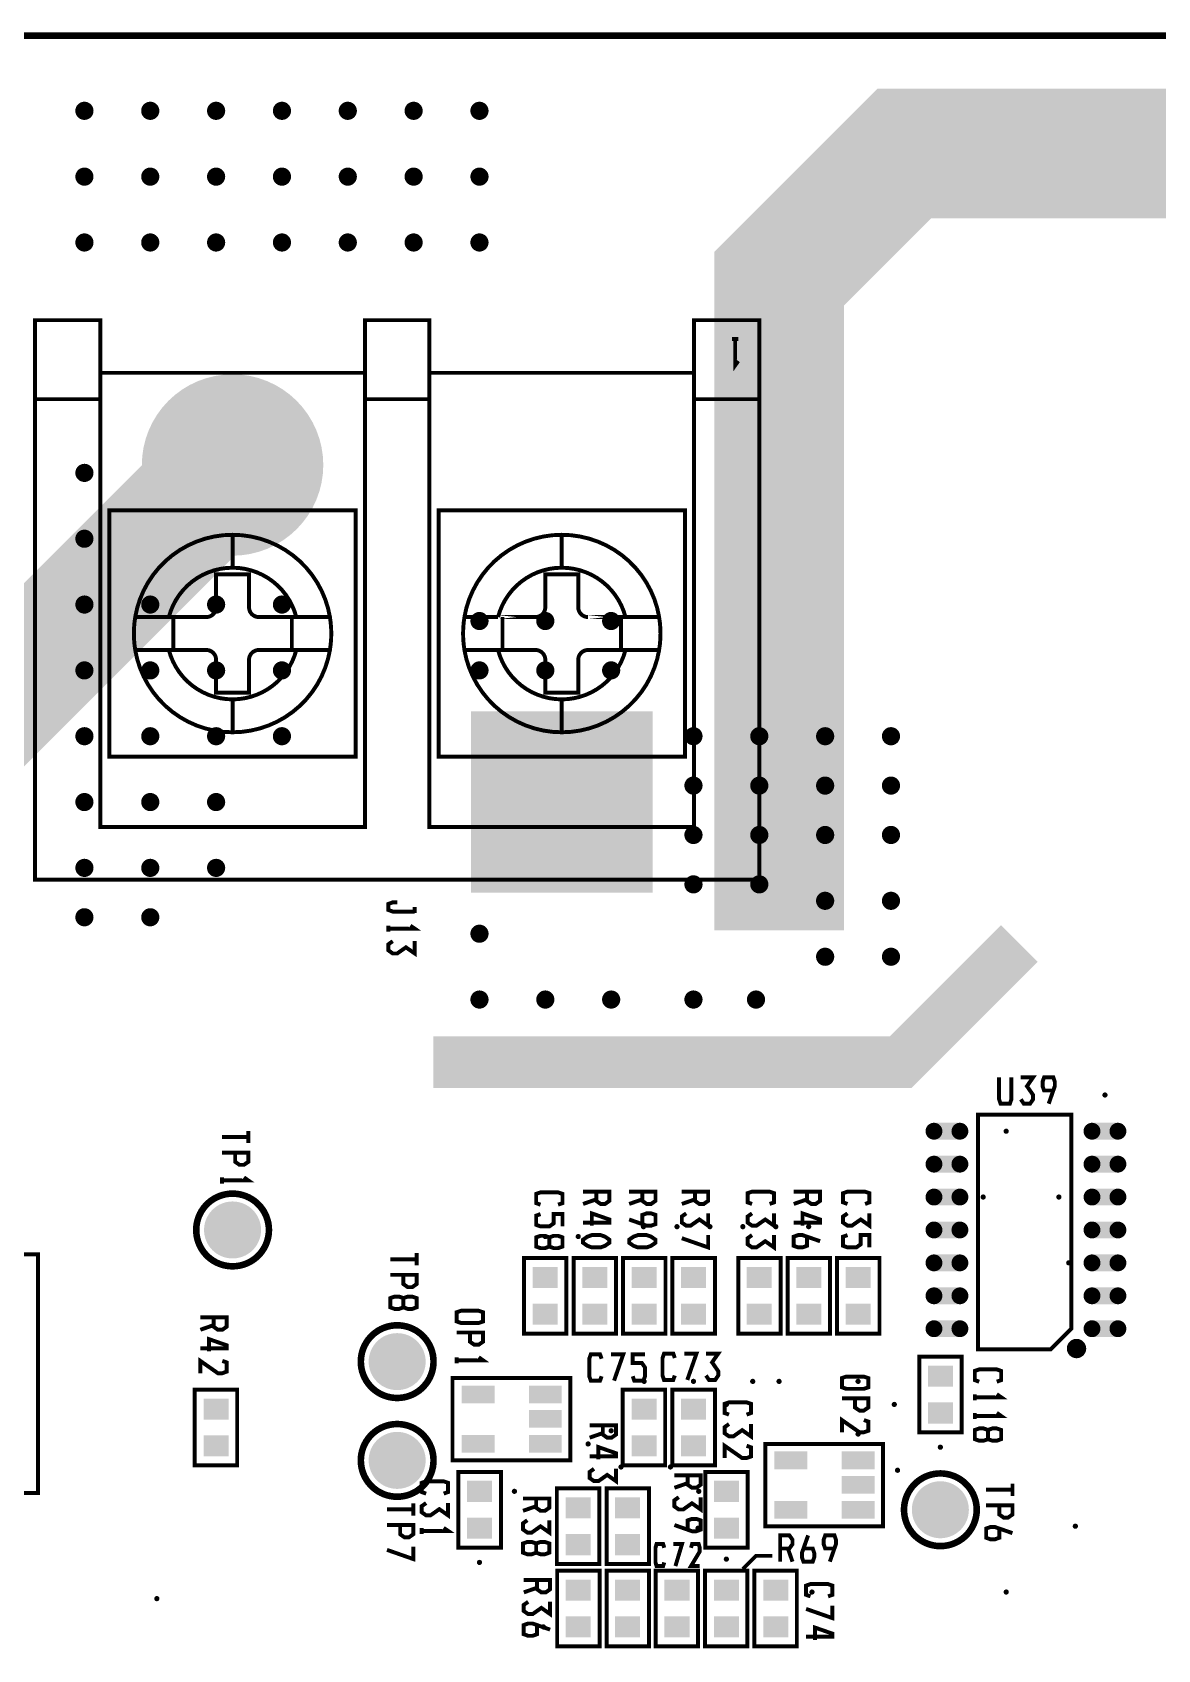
# Model space of a CAD drawing. Extents: x 20 to 372, y 176 to 359.
# Drawn here: x 267 to 310.4, y 297 to 359.4 of the extents above; entities that cross this region are included whole.
import ezdxf

# ---------------------------------------------------------------- set-up
doc = ezdxf.new("R2010")
doc.units = 0
doc.header["$MEASUREMENT"] = 0
doc.layers.get('0').update_dxf_attribs({"linetype": 'CONTINUOUS'})
for name, color, linetype in [('25-334-1_DRL', 1, 'CONTINUOUS'), ('25-334-1_SMB', 253, 'CONTINUOUS'), ('25-334-1_SSB', 1, 'CONTINUOUS')]:
    doc.layers.add(name, color=color, linetype=linetype)

# ---------------------------------------------------------------- blocks, each defined once
blk = doc.blocks.new('ROUND_32')
at = {"const_width": 0.35052}
blk.add_lwpolyline([(-0.17526, 0, 1), (0.17526, 0, 1)], format="xyb", close=True, dxfattribs=at)
blk = doc.blocks.new('ROUND_77')
at = {"const_width": 2.00025}
blk.add_lwpolyline([(-1.000124, 0, 1), (1.000124, 0, 1)], format="xyb", close=True, dxfattribs=at)
blk = doc.blocks.new('ROUND_81')
at = {"const_width": 0.50038}
blk.add_lwpolyline([(-0.25019, 0, 1), (0.25019, 0, 1)], format="xyb", close=True, dxfattribs=at)
blk = doc.blocks.new('ROUND_84')
at = {"const_width": 0.10033}
blk.add_lwpolyline([(-0.050164, 0, 1), (0.050164, 0, 1)], format="xyb", close=True, dxfattribs=at)
blk = doc.blocks.new('ROUND_85')
at = {"const_width": 0.10033}
blk.add_lwpolyline([(-0.050164, 0, 1), (0.050164, 0, 1)], format="xyb", close=True, dxfattribs=at)
blk = doc.blocks.new('SQUARE_14')
blk.add_solid([(3.50012, 3.50012), (3.50012, -3.50012), (-3.50012, 3.50012), (-3.50012, -3.50012)])
blk = doc.blocks.new('ROUND_15')
at = {"const_width": 3.50012}
blk.add_lwpolyline([(-1.75006, 0, 1), (1.75006, 0, 1)], format="xyb", close=True, dxfattribs=at)
blk = doc.blocks.new('ROUND_25')
at = {"const_width": 1.09982}
blk.add_lwpolyline([(-0.54991, 0, 1), (0.54991, 0, 1)], format="xyb", close=True, dxfattribs=at)
blk = doc.blocks.new('RECTANGLE_26')
blk.add_solid([(0.4826, 0.4064), (0.4826, -0.4064), (-0.4826, 0.4064), (-0.4826, -0.4064)])
blk = doc.blocks.new('RECTANGLE_56')
blk.add_solid([(0.635, 0.3429), (0.635, -0.3429), (-0.635, 0.3429), (-0.635, -0.3429)])
blk = doc.blocks.new('OBLONG_63')
at = {"const_width": 0.65024}
blk.add_lwpolyline([(0.50038, 0), (-0.50038, 0)], dxfattribs=at)
at = {"const_width": 0.32512}
for points in [[(-0.66294, 0, 1), (-0.33782, 0, 1)], [(0.33782, 0, 1), (0.66294, 0, 1)]]:
    blk.add_lwpolyline(points, format="xyb", close=True, dxfattribs=at)

msp = doc.modelspace()

# ---------------------------------------------------------------- linework, layer by layer
at = {"layer": '25-334-1_DRL'}
for points, const_width in [([(371.631, 359.296), (371.631, 186.296), (201.631, 186.296), (201.631, 359.296), (371.631, 359.296)], 0.254), ([(305.07, 324.264), (300.498, 319.692), (282.464, 319.692)], 1.999)]:
    msp.add_lwpolyline(points, dxfattribs=dict(at, const_width=const_width))
at = {"layer": '25-334-1_SMB', "const_width": 4.999}
for points in [[(295.799, 324.772), (295.799, 349.918), (300.625, 354.744), (342.281, 354.744), (357.013, 340.012), (357.013, 218.346), (331.613, 218.346)], [(242.967, 329.598), (261.636, 329.598), (274.59, 342.552)]]:
    msp.add_lwpolyline(points, dxfattribs=at)
at = {"layer": '25-334-1_SSB', "const_width": 0.152}
for points in [[(267.097, 345.27), (269.612, 345.27), (269.612, 348.318), (267.097, 348.318), (267.097, 345.27), (267.097, 326.728), (295.037, 326.728), (295.037, 345.27), (292.523, 345.27), (292.523, 348.318), (295.037, 348.318), (295.037, 345.27)], [(292.523, 345.27), (292.523, 328.76), (282.312, 328.76), (282.312, 345.27), (279.823, 345.27), (279.823, 348.318), (282.312, 348.318), (282.312, 345.27)], [(293.988, 347.589), (294.225, 347.589)], [(294.105, 347.589), (294.105, 346.573), (294.225, 346.743)], [(269.612, 346.286), (279.823, 346.286)], [(292.523, 346.286), (282.312, 346.286)], [(269.612, 345.27), (269.612, 328.76), (279.823, 328.76), (279.823, 345.27)], [(279.467, 340.977), (279.467, 331.477), (269.968, 331.477), (269.968, 340.977), (279.467, 340.977)], [(292.167, 340.977), (282.668, 340.977), (282.668, 331.477), (292.167, 331.477), (292.167, 340.977)], [(274.717, 340.037), (274.717, 338.767)], [(287.417, 338.767), (287.417, 340.037)], [(275.352, 337.243), (275.352, 338.513), (274.082, 338.513), (274.082, 337.243)], [(286.782, 337.243), (286.782, 338.513), (288.052, 338.513), (288.052, 337.243)], [(270.963, 336.862), (270.961, 336.862)], [(270.963, 336.862), (272.259, 336.862), (273.701, 336.862)], [(272.431, 335.592), (272.431, 336.862)], [(278.472, 336.862), (277.176, 336.862), (275.733, 336.862)], [(277.003, 336.862), (277.003, 335.592)], [(278.474, 336.862), (278.472, 336.862)], [(284.959, 336.862), (283.663, 336.862)], [(284.959, 336.862), (286.401, 336.862), (284.959, 336.862)], [(285.131, 335.592), (285.131, 336.862)], [(288.433, 336.862), (289.876, 336.862), (288.433, 336.862)], [(289.703, 336.862), (289.703, 335.592)], [(291.172, 336.862), (289.876, 336.862)], [(270.963, 335.592), (272.259, 335.592), (273.701, 335.592)], [(274.082, 335.211), (274.082, 333.941), (275.352, 333.941), (275.352, 335.211)], [(278.472, 335.592), (277.176, 335.592), (275.733, 335.592)], [(278.472, 335.592), (278.474, 335.592)], [(283.663, 335.592), (284.959, 335.592)], [(286.401, 335.592), (284.959, 335.592)], [(288.052, 335.211), (288.052, 333.941), (286.782, 333.941), (286.782, 335.211)], [(289.876, 335.592), (288.433, 335.592)], [(289.876, 335.592), (291.172, 335.592)], [(274.717, 332.417), (274.717, 333.687)], [(287.417, 333.687), (287.417, 332.417)], [(281.067, 325.856), (280.897, 325.856), (280.73, 325.795), (280.73, 325.559), (280.897, 325.501), (281.746, 325.501)], [(281.746, 325.44), (281.746, 325.679)], [(280.73, 324.721), (280.73, 324.957)], [(280.73, 324.84), (281.746, 324.84), (281.575, 324.957)], [(280.897, 324.358), (280.73, 324.238), (280.73, 324.002), (280.897, 323.883), (281.067, 323.883), (281.405, 324.119), (281.746, 323.883), (281.746, 324.358)], [(304.761, 319.103), (304.761, 318.254), (304.702, 318.087), (304.347, 318.087), (304.288, 318.254), (304.288, 319.103)], [(305.126, 318.254), (305.243, 318.087), (305.482, 318.087), (305.599, 318.254), (305.599, 318.424), (305.363, 318.762), (305.599, 319.103), (305.126, 319.103)], [(306.379, 318.595), (306.023, 318.595), (305.965, 318.762), (305.965, 318.932), (306.023, 319.103), (306.379, 319.103), (306.437, 318.932), (306.437, 318.762), (306.201, 318.087)], [(306.074, 308.605), (306.274, 308.605), (307.075, 309.405), (307.075, 317.66), (303.478, 317.66), (303.478, 308.605), (306.074, 308.605)], [(275.325, 316.565), (275.325, 317.038)], [(274.309, 316.801), (275.325, 316.801)], [(274.817, 316.199), (274.817, 315.844), (274.987, 315.727), (275.154, 315.727), (275.325, 315.844), (275.325, 316.199), (274.309, 316.199)], [(274.309, 315.006), (274.309, 315.244)], [(274.309, 315.125), (275.325, 315.125), (275.154, 315.244)], [(286.597, 314.19), (286.429, 314.251), (286.429, 314.607), (286.597, 314.665), (287.275, 314.665), (287.445, 314.607), (287.445, 314.251), (287.275, 314.19)], [(288.746, 314.693), (288.746, 314.338), (288.916, 314.218), (289.084, 314.218), (289.254, 314.338), (289.254, 314.693), (288.238, 314.693)], [(290.524, 314.693), (290.524, 314.338), (290.694, 314.218), (290.862, 314.218), (291.032, 314.338), (291.032, 314.693), (290.016, 314.693)], [(292.556, 314.693), (292.556, 314.338), (292.726, 314.218), (292.894, 314.218), (293.064, 314.338), (293.064, 314.693), (292.048, 314.693)], [(294.758, 314.218), (294.588, 314.279), (294.588, 314.635), (294.758, 314.693), (295.434, 314.693), (295.604, 314.635), (295.604, 314.279), (295.434, 314.218)], [(296.874, 314.693), (296.874, 314.338), (297.044, 314.218), (297.212, 314.218), (297.382, 314.338), (297.382, 314.693), (296.366, 314.693)], [(298.441, 314.218), (298.271, 314.279), (298.271, 314.635), (298.441, 314.693), (299.117, 314.693), (299.287, 314.635), (299.287, 314.279), (299.117, 314.218)], [(286.597, 313.827), (286.429, 313.769), (286.429, 313.413), (286.597, 313.352), (286.937, 313.352), (287.105, 313.471), (287.105, 313.827), (287.445, 313.827), (287.445, 313.352)], [(288.746, 314.396), (288.238, 314.218)], [(288.576, 313.38), (288.576, 313.855), (289.254, 313.619), (289.254, 313.499), (288.238, 313.499)], [(290.524, 314.396), (290.016, 314.218)], [(290.524, 313.441), (290.524, 313.797), (290.694, 313.855), (290.862, 313.855), (291.032, 313.797), (291.032, 313.441), (290.862, 313.38), (290.694, 313.38), (290.016, 313.619)], [(292.556, 314.396), (292.048, 314.218)], [(292.218, 313.855), (292.048, 313.736), (292.048, 313.499), (292.218, 313.38), (292.386, 313.38), (292.726, 313.619), (293.064, 313.38), (293.064, 313.855)], [(294.758, 313.855), (294.588, 313.736), (294.588, 313.499), (294.758, 313.38), (294.926, 313.38), (295.266, 313.619), (295.604, 313.38), (295.604, 313.855)], [(296.874, 314.396), (296.366, 314.218)], [(296.704, 313.38), (296.704, 313.855), (297.382, 313.619), (297.382, 313.499), (296.366, 313.499)], [(298.441, 313.855), (298.271, 313.736), (298.271, 313.499), (298.441, 313.38), (298.609, 313.38), (298.949, 313.619), (299.287, 313.38), (299.287, 313.855)], [(286.937, 312.575), (287.105, 312.514), (287.275, 312.514), (287.445, 312.575), (287.445, 312.93), (287.275, 312.989), (287.105, 312.989), (286.937, 312.93), (286.937, 312.575), (286.767, 312.514), (286.597, 312.514), (286.429, 312.575), (286.429, 312.93), (286.597, 312.989), (286.767, 312.989), (286.937, 312.93)], [(288.238, 312.839), (288.408, 312.958), (288.576, 313.017), (288.916, 313.017), (289.084, 312.958), (289.254, 312.839), (289.254, 312.72), (289.084, 312.603), (288.916, 312.542), (288.576, 312.542), (288.408, 312.603), (288.238, 312.72), (288.238, 312.839)], [(290.016, 312.839), (290.186, 312.958), (290.354, 313.017), (290.694, 313.017), (290.862, 312.958), (291.032, 312.839), (291.032, 312.72), (290.862, 312.603), (290.694, 312.542), (290.354, 312.542), (290.186, 312.603), (290.016, 312.72), (290.016, 312.839)], [(292.048, 312.897), (293.064, 312.542), (293.064, 313.017)], [(294.758, 313.017), (294.588, 312.897), (294.588, 312.661), (294.758, 312.542), (294.926, 312.542), (295.266, 312.781), (295.604, 312.542), (295.604, 313.017)], [(296.874, 312.958), (296.874, 312.603), (296.704, 312.542), (296.536, 312.542), (296.366, 312.603), (296.366, 312.958), (296.536, 313.017), (296.704, 313.017), (297.382, 312.781)], [(298.441, 313.017), (298.271, 312.958), (298.271, 312.603), (298.441, 312.542), (298.779, 312.542), (298.949, 312.661), (298.949, 313.017), (299.287, 313.017), (299.287, 312.542)], [(245.413, 312.27), (245.914, 312.27), (266.714, 312.27), (267.212, 312.27), (267.212, 303.07), (266.714, 303.07), (245.914, 303.07), (245.413, 303.07), (245.413, 312.27)], [(280.801, 312.085), (281.817, 312.085)], [(281.817, 311.846), (281.817, 312.321)], [(285.957, 312.135), (285.957, 309.214), (287.595, 309.214), (287.595, 312.135), (285.957, 312.135)], [(289.513, 309.214), (289.513, 312.135), (287.875, 312.135), (287.875, 309.214), (289.513, 309.214)], [(291.418, 309.214), (291.418, 312.135), (289.78, 312.135), (289.78, 309.214), (291.418, 309.214)], [(293.323, 309.214), (293.323, 312.135), (291.685, 312.135), (291.685, 309.214), (293.323, 309.214)], [(295.863, 309.214), (295.863, 312.135), (294.225, 312.135), (294.225, 309.214), (295.863, 309.214)], [(297.768, 309.214), (297.768, 312.135), (296.13, 312.135), (296.13, 309.214), (297.768, 309.214)], [(299.673, 309.214), (299.673, 312.135), (298.035, 312.135), (298.035, 309.214), (299.673, 309.214)], [(281.309, 311.483), (281.309, 311.127), (281.476, 311.008), (281.647, 311.008), (281.817, 311.127), (281.817, 311.483), (280.801, 311.483)], [(281.309, 310.23), (281.476, 310.169), (281.647, 310.169), (281.817, 310.23), (281.817, 310.586), (281.647, 310.644), (281.476, 310.644), (281.309, 310.586), (281.309, 310.23), (281.139, 310.169), (280.968, 310.169), (280.801, 310.23), (280.801, 310.586), (280.968, 310.644), (281.139, 310.644), (281.309, 310.586)], [(283.364, 310.04), (283.534, 310.098), (284.212, 310.098), (284.38, 310.04), (284.38, 309.684), (284.212, 309.626), (283.534, 309.626), (283.364, 309.684), (283.364, 310.04)], [(273.983, 309.839), (273.983, 309.484), (274.151, 309.364), (274.321, 309.364), (274.491, 309.484), (274.491, 309.839), (273.475, 309.839)], [(273.983, 309.542), (273.475, 309.364)], [(273.813, 308.526), (273.813, 309.001), (274.491, 308.765), (274.491, 308.645), (273.475, 308.645)], [(283.872, 309.26), (283.872, 308.904), (284.042, 308.788), (284.212, 308.788), (284.38, 308.904), (284.38, 309.26), (283.364, 309.26)], [(307.059, 308.846), (307.059, 308.437)], [(307.072, 308.856), (307.481, 308.856)], [(307.196, 308.927), (307.196, 308.353)], [(307.334, 308.932), (307.334, 308.348)], [(307.471, 308.864), (307.471, 308.417)], [(273.475, 307.688), (273.475, 308.163), (274.151, 307.688), (274.321, 307.688), (274.491, 307.749), (274.491, 308.104), (274.321, 308.163)], [(283.364, 308.066), (283.364, 308.305)], [(283.364, 308.186), (284.38, 308.186), (284.212, 308.305)], [(288.952, 307.571), (288.893, 307.401), (288.538, 307.401), (288.477, 307.571), (288.477, 308.247), (288.538, 308.417), (288.893, 308.417), (288.952, 308.247)], [(289.434, 307.401), (289.79, 308.417), (289.315, 308.417)], [(290.153, 307.571), (290.214, 307.401), (290.57, 307.401), (290.628, 307.571), (290.628, 307.909), (290.509, 308.079), (290.153, 308.079), (290.153, 308.417), (290.628, 308.417)], [(291.776, 307.599), (291.718, 307.429), (291.362, 307.429), (291.304, 307.599), (291.304, 308.275), (291.362, 308.445), (291.718, 308.445), (291.776, 308.275)], [(292.259, 307.429), (292.614, 308.445), (292.142, 308.445)], [(292.98, 307.599), (293.097, 307.429), (293.336, 307.429), (293.452, 307.599), (293.452, 307.767), (293.216, 308.107), (293.452, 308.445), (292.98, 308.445)], [(302.848, 305.404), (302.848, 308.325), (301.21, 308.325), (301.21, 305.404), (302.848, 305.404)], [(306.983, 308.582), (307.567, 308.582)], [(306.988, 308.719), (307.562, 308.719)], [(307.052, 308.445), (307.499, 308.445)], [(298.223, 307.5), (298.393, 307.558), (299.071, 307.558), (299.239, 307.5), (299.239, 307.144), (299.071, 307.086), (298.393, 307.086), (298.223, 307.144), (298.223, 307.5)], [(303.521, 307.36), (303.351, 307.421), (303.351, 307.777), (303.521, 307.835), (304.197, 307.835), (304.367, 307.777), (304.367, 307.421), (304.197, 307.36)], [(273.257, 307.055), (273.257, 304.134), (274.895, 304.134), (274.895, 307.055), (273.257, 307.055)], [(283.43, 304.325), (283.201, 304.325), (283.201, 307.5), (287.748, 307.5), (287.748, 304.325), (283.43, 304.325)], [(289.767, 307.055), (289.767, 304.134), (291.405, 304.134), (291.405, 307.055), (289.767, 307.055)], [(293.323, 304.134), (293.323, 307.055), (291.685, 307.055), (291.685, 304.134), (293.323, 304.134)], [(293.869, 306.09), (293.699, 306.151), (293.699, 306.507), (293.869, 306.565), (294.545, 306.565), (294.715, 306.507), (294.715, 306.151), (294.545, 306.09)], [(298.731, 306.72), (298.731, 306.364), (298.901, 306.248), (299.071, 306.248), (299.239, 306.364), (299.239, 306.72), (298.223, 306.72)], [(303.351, 306.641), (303.351, 306.878)], [(303.351, 306.761), (304.367, 306.761), (304.197, 306.878)], [(293.869, 305.727), (293.699, 305.608), (293.699, 305.371), (293.869, 305.252), (294.037, 305.252), (294.377, 305.491), (294.715, 305.252), (294.715, 305.727)], [(298.223, 305.409), (298.223, 305.882), (298.901, 305.409), (299.071, 305.409), (299.239, 305.468), (299.239, 305.823), (299.071, 305.882)], [(303.351, 305.923), (303.351, 306.159)], [(303.351, 306.039), (304.367, 306.039), (304.197, 306.159)], [(289, 305.676), (289, 305.321), (289.17, 305.201), (289.338, 305.201), (289.508, 305.321), (289.508, 305.676), (288.492, 305.676)], [(289, 305.379), (288.492, 305.201)], [(303.859, 305.143), (304.029, 305.084), (304.197, 305.084), (304.367, 305.143), (304.367, 305.498), (304.197, 305.557), (304.029, 305.557), (303.859, 305.498), (303.859, 305.143), (303.689, 305.084), (303.521, 305.084), (303.351, 305.143), (303.351, 305.498), (303.521, 305.557), (303.689, 305.557), (303.859, 305.498)], [(288.83, 304.363), (288.83, 304.838), (289.508, 304.602), (289.508, 304.482), (288.492, 304.482)], [(293.699, 304.414), (293.699, 304.889), (294.377, 304.414), (294.545, 304.414), (294.715, 304.475), (294.715, 304.83), (294.545, 304.889)], [(295.495, 301.785), (295.266, 301.785), (295.266, 304.96), (299.813, 304.96), (299.813, 301.785), (295.495, 301.785)], [(285.068, 300.959), (285.068, 303.88), (283.43, 303.88), (283.43, 300.959), (285.068, 300.959)], [(288.662, 304), (288.492, 303.88), (288.492, 303.644), (288.662, 303.525), (288.83, 303.525), (289.17, 303.764), (289.508, 303.525), (289.508, 304)], [(294.593, 300.959), (294.593, 303.88), (292.955, 303.88), (292.955, 300.959), (294.593, 300.959)], [(282.185, 303.042), (282.015, 303.103), (282.015, 303.459), (282.185, 303.517), (282.861, 303.517), (283.031, 303.459), (283.031, 303.103), (282.861, 303.042)], [(287.227, 303.245), (287.227, 300.324), (288.865, 300.324), (288.865, 303.245), (287.227, 303.245)], [(290.783, 300.324), (290.783, 303.245), (289.145, 303.245), (289.145, 300.324), (290.783, 300.324)], [(292.271, 303.743), (292.271, 303.388), (292.439, 303.268), (292.609, 303.268), (292.779, 303.388), (292.779, 303.743), (291.763, 303.743)], [(292.271, 303.446), (291.763, 303.268)], [(303.788, 303.195), (304.804, 303.195)], [(304.804, 302.956), (304.804, 303.431)], [(281.69, 302.194), (281.69, 302.669)], [(282.185, 302.679), (282.015, 302.56), (282.015, 302.323), (282.185, 302.204), (282.353, 302.204), (282.693, 302.443), (283.031, 302.204), (283.031, 302.679)], [(286.429, 302.854), (286.429, 302.499), (286.597, 302.379), (286.767, 302.379), (286.937, 302.499), (286.937, 302.854), (285.921, 302.854)], [(291.931, 302.905), (291.763, 302.786), (291.763, 302.549), (291.931, 302.43), (292.101, 302.43), (292.439, 302.669), (292.779, 302.43), (292.779, 302.905)], [(304.296, 302.593), (304.296, 302.237), (304.463, 302.118), (304.634, 302.118), (304.804, 302.237), (304.804, 302.593), (303.788, 302.593)], [(280.674, 302.433), (281.69, 302.433)], [(286.429, 302.557), (285.921, 302.379)], [(286.089, 302.016), (285.921, 301.897), (285.921, 301.66), (286.089, 301.541), (286.259, 301.541), (286.597, 301.78), (286.937, 301.541), (286.937, 302.016)], [(292.271, 301.653), (292.271, 302.008), (292.439, 302.067), (292.609, 302.067), (292.779, 302.008), (292.779, 301.653), (292.609, 301.592), (292.439, 301.592), (291.763, 301.831)], [(281.182, 301.831), (281.182, 301.475), (281.349, 301.356), (281.52, 301.356), (281.69, 301.475), (281.69, 301.831), (280.674, 301.831)], [(282.015, 301.485), (282.015, 301.721)], [(282.015, 301.605), (283.031, 301.605), (282.861, 301.721)], [(295.843, 300.924), (296.198, 300.924), (296.318, 301.094), (296.318, 301.262), (296.198, 301.432), (295.843, 301.432), (295.843, 300.416)], [(296.742, 300.924), (297.097, 300.924), (297.156, 300.754), (297.156, 300.586), (297.097, 300.416), (296.742, 300.416), (296.681, 300.586), (296.681, 300.754), (296.92, 301.432)], [(297.936, 300.924), (297.58, 300.924), (297.519, 301.094), (297.519, 301.262), (297.58, 301.432), (297.936, 301.432), (297.994, 301.262), (297.994, 301.094), (297.758, 300.416)], [(304.296, 301.696), (304.296, 301.34), (304.126, 301.279), (303.955, 301.279), (303.788, 301.34), (303.788, 301.696), (303.955, 301.754), (304.126, 301.754), (304.804, 301.518)], [(280.674, 300.873), (281.69, 300.517), (281.69, 300.992)], [(286.429, 300.764), (286.597, 300.703), (286.767, 300.703), (286.937, 300.764), (286.937, 301.119), (286.767, 301.178), (286.597, 301.178), (286.429, 301.119), (286.429, 300.764), (286.259, 300.703), (286.089, 300.703), (285.921, 300.764), (285.921, 301.119), (286.089, 301.178), (286.259, 301.178), (286.429, 301.119)], [(291.37, 300.388), (291.327, 300.246), (291.073, 300.246), (291.032, 300.388), (291.032, 300.952), (291.073, 301.094), (291.327, 301.094), (291.37, 300.952)], [(291.801, 300.246), (292.055, 301.094), (291.718, 301.094)], [(292.741, 300.246), (292.403, 300.246), (292.741, 300.81), (292.741, 300.952), (292.698, 301.094), (292.444, 301.094), (292.403, 300.952)], [(296.14, 300.924), (296.318, 300.416)], [(288.878, 297.149), (288.878, 300.07), (287.24, 300.07), (287.24, 297.149), (288.878, 297.149)], [(290.783, 297.149), (290.783, 300.07), (289.145, 300.07), (289.145, 297.149), (290.783, 297.149)], [(291.037, 300.07), (291.037, 297.149), (292.675, 297.149), (292.675, 300.07), (291.037, 300.07)], [(292.942, 300.07), (292.942, 297.149), (294.58, 297.149), (294.58, 300.07), (292.942, 300.07)], [(294.402, 300.134), (294.91, 300.642), (295.545, 300.642)], [(294.847, 300.07), (294.847, 297.149), (296.485, 297.149), (296.485, 300.07), (294.847, 300.07)], [(286.46, 299.707), (286.46, 299.352), (286.63, 299.232), (286.798, 299.232), (286.968, 299.352), (286.968, 299.707), (285.952, 299.707)], [(297.011, 299.077), (296.843, 299.138), (296.843, 299.494), (297.011, 299.552), (297.689, 299.552), (297.859, 299.494), (297.859, 299.138), (297.689, 299.077)], [(286.46, 299.41), (285.952, 299.232)], [(286.122, 298.869), (285.952, 298.75), (285.952, 298.513), (286.122, 298.394), (286.29, 298.394), (286.63, 298.633), (286.968, 298.394), (286.968, 298.869)], [(296.843, 298.595), (297.859, 298.239), (297.859, 298.714)], [(286.46, 297.972), (286.46, 297.617), (286.29, 297.556), (286.122, 297.556), (285.952, 297.617), (285.952, 297.972), (286.122, 298.031), (286.29, 298.031), (286.968, 297.795)], [(297.181, 297.401), (297.181, 297.876), (297.859, 297.64), (297.859, 297.52), (296.843, 297.52)]]:
    msp.add_lwpolyline(points, dxfattribs=at)
at = {"layer": '25-334-1_SSB'}
for points, const_width in [([(270.961, 336.862, -0.365977), (274.717, 340.037)], 0.152), ([(274.717, 340.037, -0.365977), (278.474, 336.862)], 0.152), ([(283.661, 336.862, -0.365977), (287.417, 340.037)], 0.152), ([(287.417, 340.037, -0.365977), (291.174, 336.862)], 0.152), ([(272.259, 336.862, -0.341981), (274.717, 338.767)], 0.152), ([(274.717, 338.767, -0.341982), (277.176, 336.862)], 0.152), ([(284.959, 336.862, -0.341981), (287.417, 338.767)], 0.152), ([(287.417, 338.767, -0.341982), (289.876, 336.862)], 0.152), ([(274.082, 337.243, -0.414214), (273.701, 336.862)], 0.152), ([(275.733, 336.862, -0.414214), (275.352, 337.243)], 0.152), ([(286.782, 337.243, -0.414214), (286.401, 336.862)], 0.152), ([(288.433, 336.862, -0.414214), (288.052, 337.243)], 0.152), ([(270.91, 336.227, -0.041915), (270.963, 336.862)], 0.152), ([(278.472, 336.862, -0.041915), (278.525, 336.227)], 0.152), ([(283.61, 336.227, -0.041915), (283.663, 336.862)], 0.152), ([(291.172, 336.862, -0.041915), (291.225, 336.227)], 0.152), ([(270.963, 335.592, -0.041915), (270.91, 336.227)], 0.152), ([(278.525, 336.227, -0.041915), (278.472, 335.592)], 0.152), ([(283.663, 335.592, -0.041915), (283.61, 336.227)], 0.152), ([(291.225, 336.227, -0.041915), (291.172, 335.592)], 0.152), ([(274.717, 332.417, -0.365977), (270.961, 335.592)], 0.152), ([(274.717, 333.687, -0.341982), (272.259, 335.592)], 0.152), ([(273.701, 335.592, -0.414214), (274.082, 335.211)], 0.152), ([(278.474, 335.592, -0.365977), (274.717, 332.417)], 0.152), ([(277.176, 335.592, -0.341981), (274.717, 333.687)], 0.152), ([(275.352, 335.211, -0.414214), (275.733, 335.592)], 0.152), ([(287.417, 332.417, -0.365977), (283.661, 335.592)], 0.152), ([(287.417, 333.687, -0.341982), (284.959, 335.592)], 0.152), ([(286.401, 335.592, -0.414214), (286.782, 335.211)], 0.152), ([(289.876, 335.592, -0.341981), (287.417, 333.687)], 0.152), ([(291.174, 335.592, -0.365977), (287.417, 332.417)], 0.152), ([(288.052, 335.211, -0.414214), (288.433, 335.592)], 0.152), ([(273.315, 313.215, -0.414214), (274.717, 314.617)], 0.254), ([(274.717, 314.617, -0.414214), (276.12, 313.215)], 0.254), ([(274.717, 311.813, -0.414214), (273.315, 313.215)], 0.254), ([(276.12, 313.215, -0.414214), (274.717, 311.813)], 0.254), ([(279.665, 308.135, -0.414214), (281.067, 309.537)], 0.254), ([(281.067, 309.537, -0.414214), (282.47, 308.135)], 0.254), ([(306.978, 308.64, -0.414214), (307.275, 308.938)], 0.152), ([(307.275, 308.938, -0.414214), (307.572, 308.64)], 0.152), ([(281.067, 306.733, -0.414214), (279.665, 308.135)], 0.254), ([(282.47, 308.135, -0.414214), (281.067, 306.733)], 0.254), ([(307.275, 308.343, -0.414214), (306.978, 308.64)], 0.152), ([(307.572, 308.64, -0.414214), (307.275, 308.343)], 0.152), ([(279.665, 304.325, -0.414214), (281.067, 305.727)], 0.254), ([(281.067, 305.727, -0.414214), (282.47, 304.325)], 0.254), ([(281.067, 302.923, -0.414214), (279.665, 304.325)], 0.254), ([(282.47, 304.325, -0.414214), (281.067, 302.923)], 0.254), ([(300.62, 302.42, -0.414214), (302.022, 303.822)], 0.254), ([(302.022, 303.822, -0.414214), (303.425, 302.42)], 0.254), ([(302.022, 301.018, -0.414214), (300.62, 302.42)], 0.254), ([(303.425, 302.42, -0.414214), (302.022, 301.018)], 0.254)]:
    msp.add_lwpolyline(points, format="xyb", dxfattribs=dict(at, const_width=const_width))

# ---------------------------------------------------------------- block references
at = {"layer": '25-334-1_DRL', "xscale": -1}
for name, p in [('ROUND_32', (269.002, 356.395)), ('ROUND_32', (271.542, 356.395)), ('ROUND_32', (274.082, 356.395)), ('ROUND_32', (276.622, 356.395)), ('ROUND_32', (279.162, 356.395)), ('ROUND_32', (281.702, 356.395)), ('ROUND_32', (284.242, 356.395)), ('ROUND_32', (269.002, 353.855)), ('ROUND_32', (271.542, 353.855)), ('ROUND_32', (274.082, 353.855)), ('ROUND_32', (276.622, 353.855)), ('ROUND_32', (279.162, 353.855)), ('ROUND_32', (281.702, 353.855)), ('ROUND_32', (284.242, 353.855)), ('ROUND_32', (269.002, 351.315)), ('ROUND_32', (271.542, 351.315)), ('ROUND_32', (274.082, 351.315)), ('ROUND_32', (276.622, 351.315)), ('ROUND_32', (279.162, 351.315)), ('ROUND_32', (281.702, 351.315)), ('ROUND_32', (284.242, 351.315)), ('ROUND_77', (274.717, 342.73)), ('ROUND_32', (269.002, 342.425)), ('ROUND_32', (269.002, 339.885)), ('ROUND_32', (269.002, 337.345)), ('ROUND_32', (271.542, 337.345)), ('ROUND_32', (274.082, 337.345)), ('ROUND_32', (276.622, 337.345)), ('ROUND_32', (284.242, 336.71)), ('ROUND_32', (286.782, 336.71)), ('ROUND_32', (289.322, 336.71)), ('ROUND_32', (269.002, 334.805)), ('ROUND_32', (271.542, 334.805)), ('ROUND_32', (274.082, 334.805)), ('ROUND_32', (276.622, 334.805)), ('ROUND_32', (284.242, 334.805)), ('ROUND_32', (286.782, 334.805)), ('ROUND_32', (289.322, 334.805)), ('ROUND_32', (269.002, 332.265)), ('ROUND_32', (271.542, 332.265)), ('ROUND_32', (274.082, 332.265)), ('ROUND_32', (276.622, 332.265)), ('ROUND_32', (292.497, 332.265)), ('ROUND_32', (295.037, 332.265)), ('ROUND_32', (297.577, 332.265)), ('ROUND_32', (300.117, 332.265)), ('ROUND_77', (287.417, 329.725)), ('ROUND_32', (292.497, 330.36)), ('ROUND_32', (295.037, 330.36)), ('ROUND_32', (297.577, 330.36)), ('ROUND_32', (300.117, 330.36)), ('ROUND_32', (269.002, 329.725)), ('ROUND_32', (271.542, 329.725)), ('ROUND_32', (274.082, 329.725)), ('ROUND_32', (292.497, 328.455)), ('ROUND_32', (295.037, 328.455)), ('ROUND_32', (297.577, 328.455)), ('ROUND_32', (300.117, 328.455)), ('ROUND_32', (269.002, 327.185)), ('ROUND_32', (271.542, 327.185)), ('ROUND_32', (274.082, 327.185)), ('ROUND_32', (292.497, 326.55)), ('ROUND_32', (295.037, 326.55)), ('ROUND_32', (297.577, 325.915)), ('ROUND_32', (300.117, 325.915)), ('ROUND_32', (269.002, 325.28)), ('ROUND_32', (271.542, 325.28)), ('ROUND_32', (284.242, 324.645)), ('ROUND_32', (297.577, 323.756)), ('ROUND_32', (300.117, 323.756)), ('ROUND_32', (284.242, 322.105)), ('ROUND_32', (286.782, 322.105)), ('ROUND_32', (289.322, 322.105)), ('ROUND_32', (292.497, 322.105)), ('ROUND_32', (294.91, 322.105)), ('ROUND_85', (308.372, 318.422)), ('ROUND_84', (304.562, 317.025)), ('ROUND_85', (303.673, 314.485)), ('ROUND_85', (306.594, 314.485)), ('ROUND_81', (274.717, 313.215)), ('ROUND_84', (290.567, 313.342)), ('ROUND_84', (291.862, 313.342)), ('ROUND_84', (293.132, 313.342)), ('ROUND_85', (294.402, 313.342)), ('ROUND_84', (295.672, 313.342)), ('ROUND_84', (296.942, 313.342)), ('ROUND_85', (286.782, 312.961)), ('ROUND_85', (288.052, 312.961)), ('ROUND_84', (306.975, 311.945)), ('ROUND_81', (281.067, 308.135)), ('ROUND_85', (290.592, 307.373)), ('ROUND_85', (292.497, 307.373)), ('ROUND_85', (294.783, 307.373)), ('ROUND_85', (295.799, 307.373)), ('ROUND_85', (298.847, 307.373)), ('ROUND_85', (293.767, 306.484)), ('ROUND_85', (300.244, 306.484)), ('ROUND_85', (289.322, 305.468)), ('ROUND_85', (298.847, 305.341)), ('ROUND_81', (281.067, 304.325)), ('ROUND_84', (288.433, 304.96)), ('ROUND_85', (302.022, 304.833)), ('ROUND_85', (289.703, 304.071)), ('ROUND_85', (291.608, 304.071)), ('ROUND_85', (300.371, 303.944)), ('ROUND_85', (285.589, 303.131)), ('ROUND_85', (292.701, 303.131)), ('ROUND_81', (302.022, 302.42)), ('ROUND_85', (292.675, 301.709)), ('ROUND_84', (307.229, 301.785)), ('ROUND_85', (284.242, 300.388)), ('ROUND_84', (293.767, 300.515)), ('ROUND_85', (271.796, 298.991)), ('ROUND_85', (297.069, 299.245)), ('ROUND_85', (304.562, 299.245)), ('ROUND_85', (286.706, 297.899))]:
    msp.add_blockref(name, p, dxfattribs=at)
at = {"layer": '25-334-1_SMB', "xscale": -1}
for name, p in [('ROUND_15', (274.717, 342.73)), ('SQUARE_14', (287.417, 329.725)), ('OBLONG_63', (302.276, 317.025)), ('OBLONG_63', (308.372, 317.025)), ('OBLONG_63', (302.276, 315.755)), ('OBLONG_63', (308.372, 315.755)), ('OBLONG_63', (302.276, 314.485)), ('OBLONG_63', (308.372, 314.485)), ('ROUND_25', (274.717, 313.215)), ('OBLONG_63', (302.276, 313.215)), ('OBLONG_63', (308.372, 313.215)), ('OBLONG_63', (302.276, 311.945)), ('OBLONG_63', (308.372, 311.945)), ('RECTANGLE_26', (286.782, 311.386)), ('RECTANGLE_26', (288.687, 311.386)), ('RECTANGLE_26', (290.592, 311.386)), ('RECTANGLE_26', (292.497, 311.386)), ('RECTANGLE_26', (295.037, 311.386)), ('RECTANGLE_26', (296.942, 311.386)), ('RECTANGLE_26', (298.847, 311.386)), ('OBLONG_63', (302.276, 310.675)), ('OBLONG_63', (308.372, 310.675)), ('RECTANGLE_26', (286.782, 309.964)), ('RECTANGLE_26', (288.687, 309.964)), ('RECTANGLE_26', (290.592, 309.964)), ('RECTANGLE_26', (292.497, 309.964)), ('RECTANGLE_26', (295.037, 309.964)), ('RECTANGLE_26', (296.942, 309.964)), ('RECTANGLE_26', (298.847, 309.964)), ('OBLONG_63', (302.276, 309.405)), ('OBLONG_63', (308.372, 309.405)), ('ROUND_25', (281.067, 308.135)), ('RECTANGLE_26', (302.022, 307.576)), ('RECTANGLE_56', (284.192, 306.865)), ('RECTANGLE_56', (286.782, 306.865)), ('RECTANGLE_26', (274.082, 306.306)), ('RECTANGLE_26', (290.592, 306.306)), ('RECTANGLE_26', (292.497, 306.306)), ('RECTANGLE_26', (302.022, 306.154)), ('RECTANGLE_56', (286.782, 305.925)), ('RECTANGLE_26', (274.082, 304.884)), ('ROUND_25', (281.067, 304.325)), ('RECTANGLE_56', (284.192, 304.96)), ('RECTANGLE_56', (286.782, 304.96)), ('RECTANGLE_26', (290.592, 304.884)), ('RECTANGLE_26', (292.497, 304.884)), ('RECTANGLE_56', (296.257, 304.325)), ('RECTANGLE_56', (298.847, 304.325)), ('RECTANGLE_26', (284.242, 303.131)), ('RECTANGLE_26', (293.767, 303.131)), ('RECTANGLE_56', (298.847, 303.385)), ('ROUND_25', (302.022, 302.42)), ('RECTANGLE_26', (288.052, 302.496)), ('RECTANGLE_26', (289.957, 302.496)), ('RECTANGLE_56', (296.257, 302.42)), ('RECTANGLE_56', (298.847, 302.42)), ('RECTANGLE_26', (284.242, 301.709)), ('RECTANGLE_26', (293.767, 301.709)), ('RECTANGLE_26', (288.052, 301.074)), ('RECTANGLE_26', (289.957, 301.074)), ('RECTANGLE_26', (288.052, 299.321)), ('RECTANGLE_26', (289.957, 299.321)), ('RECTANGLE_26', (291.862, 299.321)), ('RECTANGLE_26', (293.767, 299.321)), ('RECTANGLE_26', (295.672, 299.321)), ('RECTANGLE_26', (288.052, 297.899)), ('RECTANGLE_26', (289.957, 297.899)), ('RECTANGLE_26', (291.862, 297.899)), ('RECTANGLE_26', (293.767, 297.899)), ('RECTANGLE_26', (295.672, 297.899))]:
    msp.add_blockref(name, p, dxfattribs=at)

doc.saveas('drawing.dxf')
